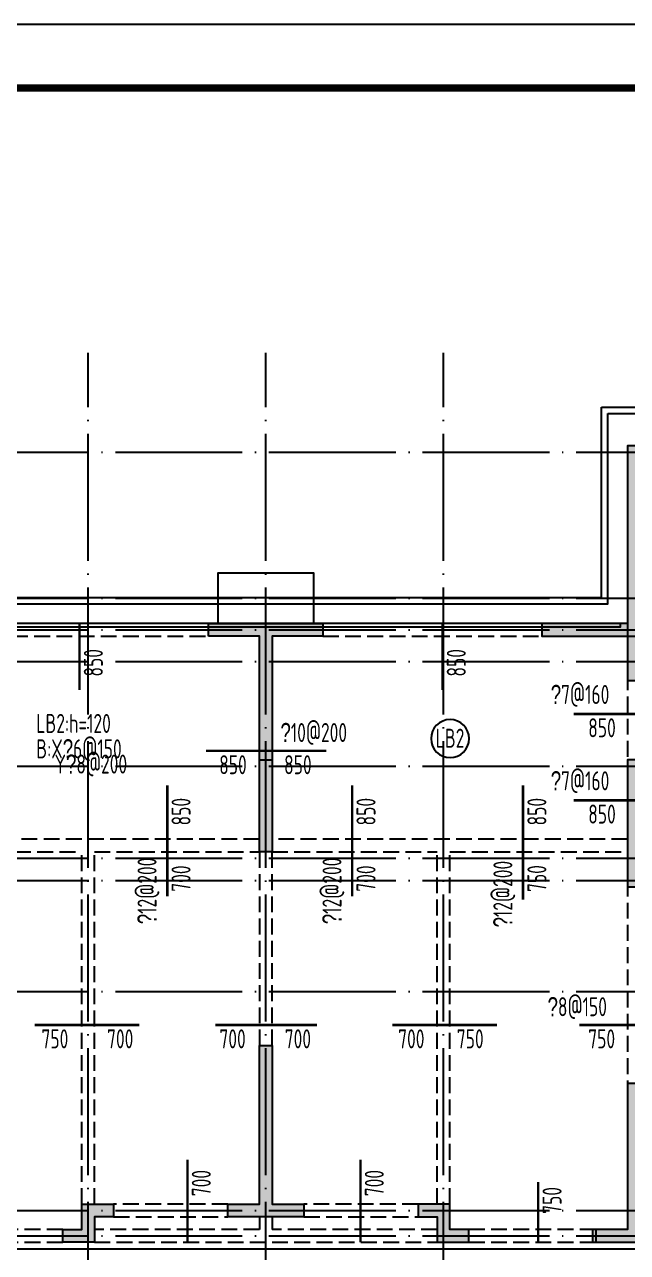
# Model space of a CAD drawing. Extents: x 154268 to 5133249, y -1832900 to 601179.
# Drawn here: x 287590 to 297091, y 517288 to 536638 of the extents above; entities that cross this region are included whole.
import ezdxf
from ezdxf.enums import TextEntityAlignment as Align

# ---------------------------------------------------------------- set-up
doc = ezdxf.new("R2010")
doc.units = 0
doc.header["$LTSCALE"] = 1000
doc.linetypes.add('DASH', pattern=[0.35, 0.25, -0.1])
doc.linetypes.add('DOTE', pattern=[2.42, 2, -0.2, 0.02, -0.2])
doc.layers.add('_TSZ_PLOT_MARK', color=1, linetype='Continuous', plot=False)
for name, color, linetype in [('A-ANNO-AXIS', 94, 'Continuous'), ('A-ANNO-DOTE', 15, 'DOTE'), ('A-ANNO-TITLE', 3, 'Continuous'), ('a-pm-6#-wd$0$A-ROOF-建筑屋顶', 4, 'Continuous'), ('FLOOR_NUM', 7, 'Continuous'), ('HATCH', 254, 'Continuous'), ('S-BEAM-实线', 4, 'Continuous'), ('S-FLOOR-UP-文字', 7, 'Continuous'), ('S-FLOOR-UP-标注', 3, 'Continuous'), ('S-FLOOR-UP-钢筋', 13, 'Continuous'), ('S-FLOOR-楼板', 52, 'Continuous'), ('S-WALL-砼墙', 60, 'Continuous')]:
    doc.layers.add(name, color=color, linetype=linetype)
doc.styles.add('TSSD_Dimension', font='tssdeng.shx', dxfattribs={"width": 0.7, "bigfont": 'Hztxt.shx'})
doc.styles.add('TSSD_Label', font='tssdeng.shx', dxfattribs={"width": 0.7, "bigfont": 'hztxt.shx'})
doc.styles.add('TSSD_Num', font='tssdeng.shx', dxfattribs={"width": 0.7, "bigfont": 'Hztxt.shx'})
doc.dimstyles.get("Standard").update_dxf_attribs({"dimtxt": 300, "dimasz": 100, "dimexe": 100, "dimexo": 250, "dimgap": 100, "dimtad": 1, "dimdec": 0, "dimzin": 0, "dimdsep": 46, "dimtxsty": 'TSSD_Dimension', "dimblk": 'ARCHTICK', "dimblk1": 'ARCHTICK', "dimblk2": 'ARCHTICK', "dimcen": 0, "dimdle": 100, "dimclrt": 7, "dimadec": 0, "dimazin": 0, "dimtfac": 1, "dimtdec": 0, "dimtix": 1, "dimtmove": 2, "dimatfit": 3, "dimfxl": 1, "dimtolj": 1, "dimtzin": 0, "dimarcsym": 0})

# ---------------------------------------------------------------- blocks, each defined once
blk = doc.blocks.new('T4zw1')
at = {"layer": 'A-ANNO-DOTE'}
for p, q in [((1575757, -2354199), (1575757, -2338823)), ((1578557, -2354199), (1578557, -2338823)), ((1581357, -2354199), (1581357, -2338823)), ((1554406, -2340387), (1601542, -2340387)), ((1554406, -2342687), (1596363, -2342687)), ((1554406, -2343187), (1601542, -2343187)), ((1554406, -2343687), (1601542, -2343687)), ((1554406, -2345337), (1601542, -2345337)), ((1554406, -2346787), (1601542, -2346787)), ((1554406, -2347137), (1601542, -2347137)), ((1554406, -2348887), (1601542, -2348887)), ((1554406, -2352337), (1601542, -2352337)), ((1554406, -2352737), (1601542, -2352737))]:
    blk.add_line(p, q, dxfattribs=at)
blk = doc.blocks.new('t4swdpm1')
at = {"layer": 'S-BEAM-实线', "linetype": 'DASH'}
for p, q in [((21900, 9750), (18450, 9750)), ((27150, 9750), (23700, 9750)), ((18450, 9550), (21900, 9550)), ((23700, 9550), (27150, 9550)), ((28500, 8950), (28500, 7600)), ((22700, 6350), (17100, 6350)), ((28500, 6350), (22900, 6350)), ((17100, 6150), (19900, 6150)), ((19900, 600), (19900, 6150)), ((20100, 6150), (22700, 6150)), ((20100, 600), (20100, 6150)), ((22700, 6150), (22700, 3100)), ((22900, 3100), (22900, 6150)), ((22900, 6150), (25500, 6150)), ((25500, 600), (25500, 6150)), ((25700, 6150), (28500, 6150)), ((25700, 600), (25700, 6150)), ((28500, 5700), (28500, 2500)), ((22200, 600), (20400, 600)), ((25200, 600), (23400, 600)), ((20400, 400), (22200, 400)), ((22700, 400), (22700, 200)), ((22900, 400), (22900, 200)), ((23400, 400), (25200, 400)), ((19600, 200), (17600, 200)), ((22700, 200), (20100, 200)), ((25500, 200), (22900, 200)), ((28000, 200), (26000, 200)), ((17600, 0), (19600, 0)), ((20100, 0), (25500, 0)), ((26000, 0), (28000, 0))]:
    blk.add_line(p, q, dxfattribs=at)
at = {"layer": 'S-WALL-砼墙'}
for points in [[(29250, 12350), (29250, 12550), (28500, 12550), (28500, 9750), (27150, 9750), (27150, 9550), (28500, 9550), (28500, 8850), (28700, 8850), (28700, 9550), (30100, 9550), (30100, 9750), (28700, 9750), (28700, 12350)], [(21900, 9550), (21900, 9750), (23700, 9750), (23700, 9550), (22900, 9550), (22900, 6150), (22700, 6150), (22700, 9550)], [(29100, 7400), (29100, 7600), (28500, 7600), (28500, 5600), (28700, 5600), (28700, 7400)], [(22700, 3100), (22900, 3100), (22900, 600), (23400, 600), (23400, 400), (22200, 400), (22200, 600), (22700, 600)], [(28700, 2500), (28500, 2500), (28500, 200), (28000, 200), (28000, 0), (29300, 0), (29300, 200), (28700, 200)], [(19600, 0), (19600, 200), (19900, 200), (19900, 600), (20400, 600), (20400, 400), (20100, 400), (20100, 0)], [(26000, 0), (26000, 200), (25700, 200), (25700, 600), (25200, 600), (25200, 400), (25500, 400), (25500, 0)]]:
    blk.add_lwpolyline(points, close=True, dxfattribs=at)
blk = doc.blocks.new('*D9566')
at = {"layer": 'Defpoints', "color": 0, "transparency": 16777216}
for p in [(21466, 1200), (21766, 1200), (21466, 500)]:
    blk.add_point(p, dxfattribs=at)
at = {"layer": 'S-FLOOR-UP-标注', "color": 3, "transparency": 16777216, "insert": (21684, 832), "char_height": 300, "attachment_point": 5, "rotation": 90, "style": 'TSSD_Dimension'}
blk.add_mtext('\\A1;700', dxfattribs=at)
blk = doc.blocks.new('_None')
blk = doc.blocks.new('*D9567')
at = {"layer": 'Defpoints', "color": 0, "transparency": 16777216}
for p in [(24193, 1200), (24493, 1200), (24193, 500)]:
    blk.add_point(p, dxfattribs=at)
at = {"layer": 'S-FLOOR-UP-标注', "color": 3, "transparency": 16777216, "insert": (24411, 832), "char_height": 300, "attachment_point": 5, "rotation": 90, "style": 'TSSD_Dimension'}
blk.add_mtext('\\A1;700', dxfattribs=at)
blk = doc.blocks.new('*D9597')
at = {"layer": 'Defpoints', "color": 0, "transparency": 16777216}
for p in [(20006, 3322), (20706, 3322), (20706, 3022)]:
    blk.add_point(p, dxfattribs=at)
at = {"layer": 'S-FLOOR-UP-标注', "color": 3, "transparency": 16777216, "insert": (20406, 3105), "char_height": 300, "attachment_point": 5, "style": 'TSSD_Dimension'}
blk.add_mtext('\\A1;700', dxfattribs=at)
blk = doc.blocks.new('*D9598')
at = {"layer": 'Defpoints', "color": 0, "transparency": 16777216}
for p in [(19056, 3322), (19806, 3322), (19806, 3022)]:
    blk.add_point(p, dxfattribs=at)
at = {"layer": 'S-FLOOR-UP-标注', "color": 3, "transparency": 16777216, "insert": (19377, 3105), "char_height": 300, "attachment_point": 5, "style": 'TSSD_Dimension'}
blk.add_mtext('\\A1;750', dxfattribs=at)
blk = doc.blocks.new('*D9601')
at = {"layer": 'Defpoints', "color": 0, "transparency": 16777216}
for p in [(21147, 6050), (21447, 6050), (21147, 5350)]:
    blk.add_point(p, dxfattribs=at)
at = {"layer": 'S-FLOOR-UP-标注', "color": 3, "transparency": 16777216, "insert": (21365, 5631), "char_height": 300, "attachment_point": 5, "rotation": 90, "style": 'TSSD_Dimension'}
blk.add_mtext('\\A1;700', dxfattribs=at)
blk = doc.blocks.new('*D9602')
at = {"layer": 'Defpoints', "color": 0, "transparency": 16777216}
for p in [(21147, 7100), (21447, 7100), (21147, 6250)]:
    blk.add_point(p, dxfattribs=at)
at = {"layer": 'S-FLOOR-UP-标注', "color": 3, "transparency": 16777216, "insert": (21365, 6685), "char_height": 300, "attachment_point": 5, "rotation": 90, "style": 'TSSD_Dimension'}
blk.add_mtext('\\A1;850', dxfattribs=at)
blk = doc.blocks.new('*D9603')
at = {"layer": 'Defpoints', "color": 0, "transparency": 16777216}
for p in [(19765, 9450), (20065, 9450), (19765, 8600)]:
    blk.add_point(p, dxfattribs=at)
at = {"layer": 'S-FLOOR-UP-标注', "color": 3, "transparency": 16777216, "insert": (19983, 9031), "char_height": 300, "attachment_point": 5, "rotation": 90, "style": 'TSSD_Dimension'}
blk.add_mtext('\\A1;850', dxfattribs=at)
blk = doc.blocks.new('*D9604')
at = {"layer": 'Defpoints', "color": 0, "transparency": 16777216}
for p in [(22806, 3322), (23506, 3322), (23506, 3022)]:
    blk.add_point(p, dxfattribs=at)
at = {"layer": 'S-FLOOR-UP-标注', "color": 3, "transparency": 16777216, "insert": (23206, 3105), "char_height": 300, "attachment_point": 5, "style": 'TSSD_Dimension'}
blk.add_mtext('\\A1;700', dxfattribs=at)
blk = doc.blocks.new('*D9605')
at = {"layer": 'Defpoints', "color": 0, "transparency": 16777216}
for p in [(21906, 3322), (22606, 3322), (22606, 3022)]:
    blk.add_point(p, dxfattribs=at)
at = {"layer": 'S-FLOOR-UP-标注', "color": 3, "transparency": 16777216, "insert": (22177, 3105), "char_height": 300, "attachment_point": 5, "style": 'TSSD_Dimension'}
blk.add_mtext('\\A1;700', dxfattribs=at)
blk = doc.blocks.new('*D9614')
at = {"layer": 'Defpoints', "color": 0, "transparency": 16777216}
for p in [(22806, 7643), (23656, 7643), (23656, 7343)]:
    blk.add_point(p, dxfattribs=at)
at = {"layer": 'S-FLOOR-UP-标注', "color": 3, "transparency": 16777216, "insert": (23206, 7425), "char_height": 300, "attachment_point": 5, "style": 'TSSD_Dimension'}
blk.add_mtext('\\A1;850', dxfattribs=at)
blk = doc.blocks.new('*D9615')
at = {"layer": 'Defpoints', "color": 0, "transparency": 16777216}
for p in [(21762, 7643), (22611, 7643), (22611, 7343)]:
    blk.add_point(p, dxfattribs=at)
at = {"layer": 'S-FLOOR-UP-标注', "color": 3, "transparency": 16777216, "insert": (22183, 7425), "char_height": 300, "attachment_point": 5, "style": 'TSSD_Dimension'}
blk.add_mtext('\\A1;850', dxfattribs=at)
blk = doc.blocks.new('ts_boardnum_c600x300')
at = {"color": 0, "linetype": 'ByBlock', "lineweight": -2}
blk.add_circle((0, 0), 300, dxfattribs=at)
at = {"color": 0, "linetype": 'ByBlock', "lineweight": -2, "style": 'TSSD_Num', "width": 0.7}
blk.add_attdef('A', text='', height=300, dxfattribs=at).set_placement((0, 0), align=Align.MIDDLE_CENTER)
blk = doc.blocks.new('*D9629')
at = {"layer": 'Defpoints', "color": 0, "transparency": 16777216}
for p in [(24694, 3322), (25394, 3322), (24694, 3022)]:
    blk.add_point(p, dxfattribs=at)
at = {"layer": 'S-FLOOR-UP-标注', "color": 3, "transparency": 16777216, "insert": (24994, 3105), "char_height": 300, "attachment_point": 5, "style": 'TSSD_Dimension'}
blk.add_mtext('\\A1;700', dxfattribs=at)
blk = doc.blocks.new('*D9633')
at = {"layer": 'Defpoints', "color": 0, "transparency": 16777216}
for p in [(27550, 6864), (28400, 6864), (27550, 6564)]:
    blk.add_point(p, dxfattribs=at)
at = {"layer": 'S-FLOOR-UP-标注', "color": 3, "transparency": 16777216, "insert": (27999, 6647), "char_height": 300, "attachment_point": 5, "style": 'TSSD_Dimension'}
blk.add_mtext('\\A1;850', dxfattribs=at)
blk = doc.blocks.new('*D9661')
at = {"layer": 'Defpoints', "color": 0, "transparency": 16777216}
for p in [(27644, 3322), (28394, 3322), (27644, 3022)]:
    blk.add_point(p, dxfattribs=at)
at = {"layer": 'S-FLOOR-UP-标注', "color": 3, "transparency": 16777216, "insert": (27994, 3105), "char_height": 300, "attachment_point": 5, "style": 'TSSD_Dimension'}
blk.add_mtext('\\A1;750', dxfattribs=at)
blk = doc.blocks.new('*D9663')
at = {"layer": 'Defpoints', "color": 0, "transparency": 16777216}
for p in [(27550, 8225), (28400, 8225), (27550, 7925)]:
    blk.add_point(p, dxfattribs=at)
at = {"layer": 'S-FLOOR-UP-标注', "color": 3, "transparency": 16777216, "insert": (27999, 8007), "char_height": 300, "attachment_point": 5, "style": 'TSSD_Dimension'}
blk.add_mtext('\\A1;850', dxfattribs=at)
blk = doc.blocks.new('*D9669')
at = {"layer": 'Defpoints', "color": 0, "transparency": 16777216}
for p in [(26994, 850), (27294, 850), (26994, 100)]:
    blk.add_point(p, dxfattribs=at)
at = {"layer": 'S-FLOOR-UP-标注', "color": 3, "transparency": 16777216, "insert": (27212, 559), "char_height": 300, "attachment_point": 5, "rotation": 90, "style": 'TSSD_Dimension'}
blk.add_mtext('\\A1;750', dxfattribs=at)
blk = doc.blocks.new('*D9671')
at = {"layer": 'Defpoints', "color": 0, "transparency": 16777216}
for p in [(25600, 3322), (26350, 3322), (26350, 3022)]:
    blk.add_point(p, dxfattribs=at)
at = {"layer": 'S-FLOOR-UP-标注', "color": 3, "transparency": 16777216, "insert": (25922, 3105), "char_height": 300, "attachment_point": 5, "style": 'TSSD_Dimension'}
blk.add_mtext('\\A1;750', dxfattribs=at)
blk = doc.blocks.new('*D9686')
at = {"layer": 'Defpoints', "color": 0, "transparency": 16777216}
for p in [(24062, 6050), (24362, 6050), (24062, 5350)]:
    blk.add_point(p, dxfattribs=at)
at = {"layer": 'S-FLOOR-UP-标注', "color": 3, "transparency": 16777216, "insert": (24280, 5631), "char_height": 300, "attachment_point": 5, "rotation": 90, "style": 'TSSD_Dimension'}
blk.add_mtext('\\A1;700', dxfattribs=at)
blk = doc.blocks.new('*D9687')
at = {"layer": 'Defpoints', "color": 0, "transparency": 16777216}
for p in [(24062, 7100), (24362, 7100), (24062, 6250)]:
    blk.add_point(p, dxfattribs=at)
at = {"layer": 'S-FLOOR-UP-标注', "color": 3, "transparency": 16777216, "insert": (24280, 6685), "char_height": 300, "attachment_point": 5, "rotation": 90, "style": 'TSSD_Dimension'}
blk.add_mtext('\\A1;850', dxfattribs=at)
blk = doc.blocks.new('*D9688')
at = {"layer": 'Defpoints', "color": 0, "transparency": 16777216}
for p in [(26755, 6050), (27055, 6050), (26755, 5300)]:
    blk.add_point(p, dxfattribs=at)
at = {"layer": 'S-FLOOR-UP-标注', "color": 3, "transparency": 16777216, "insert": (26973, 5631), "char_height": 300, "attachment_point": 5, "rotation": 90, "style": 'TSSD_Dimension'}
blk.add_mtext('\\A1;750', dxfattribs=at)
blk = doc.blocks.new('*D9689')
at = {"layer": 'Defpoints', "color": 0, "transparency": 16777216}
for p in [(26755, 7100), (27055, 7100), (26755, 6250)]:
    blk.add_point(p, dxfattribs=at)
at = {"layer": 'S-FLOOR-UP-标注', "color": 3, "transparency": 16777216, "insert": (26973, 6685), "char_height": 300, "attachment_point": 5, "rotation": 90, "style": 'TSSD_Dimension'}
blk.add_mtext('\\A1;850', dxfattribs=at)
blk = doc.blocks.new('*D9690')
at = {"layer": 'Defpoints', "color": 0, "transparency": 16777216}
for p in [(25485, 9450), (25785, 9450), (25485, 8600)]:
    blk.add_point(p, dxfattribs=at)
at = {"layer": 'S-FLOOR-UP-标注', "color": 3, "transparency": 16777216, "insert": (25703, 9031), "char_height": 300, "attachment_point": 5, "rotation": 90, "style": 'TSSD_Dimension'}
blk.add_mtext('\\A1;850', dxfattribs=at)
blk = doc.blocks.new('7-4q-wda')
at = {"layer": 'S-WALL-砼墙'}
for points in [[(22300, 500), (23900, 500), (23900, 700), (22500, 700), (22500, 3300), (23050, 3300), (23050, 3500), (22300, 3500)], [(16500, -1450), (16700, -1450), (16700, -2900), (16500, -2900)], [(22900, -1650), (22900, -1450), (22300, -1450), (22300, -3450), (22500, -3450), (22500, -1650)], [(16500, -5950), (16700, -5950), (16700, -8450), (17200, -8450), (17200, -8650), (16000, -8650), (16000, -8450), (16500, -8450)], [(22500, -6550), (22300, -6550), (22300, -8850), (21750, -8850), (21750, -9050), (23100, -9050), (23100, -8850), (22500, -8850)], [(13400, -9050), (13400, -8850), (13700, -8850), (13700, -8450), (14200, -8450), (14200, -8650), (13900, -8650), (13900, -9050)], [(19800, -9050), (19800, -8850), (19500, -8850), (19500, -8450), (19000, -8450), (19000, -8650), (19300, -8650), (19300, -9050)]]:
    blk.add_lwpolyline(points, close=True, dxfattribs=at)
blk = doc.blocks.new('T4wdbj1')
at = {"layer": 'S-FLOOR-UP-钢筋', "color": 1, "const_width": 40}
for points in [[(19765.1, 9650), (19765.1, 8600.1)], [(25485.1, 9650), (25485.1, 8600.1)], [(27550.1, 8225), (29000, 8225)], [(23655.6, 7643.1), (21755.8, 7643.1)], [(21147.4, 7099.9), (21147.4, 5350.1)], [(24062, 7099.9), (24062, 5350.1)], [(26755.3, 7099.9), (26755.3, 5300.1)], [(27550.1, 6864.4), (29049.9, 6864.4)], [(20705.6, 3322.4), (19055.8, 3322.4)], [(23505.6, 3322.4), (21905.8, 3322.4)], [(24694.4, 3322.4), (26344.2, 3322.4)], [(27644.4, 3322.4), (29394.2, 3322.4)], [(21466.2, 1199.9), (21466.2, -100)], [(24193, 1199.9), (24193, -100)], [(26994, 849.9), (26994, -100)]]:
    blk.add_lwpolyline(points, dxfattribs=at)
at = {"layer": 'FLOOR_NUM'}
ref = blk.add_blockref('ts_boardnum_c600x300', (25604.8, 7836.7), dxfattribs=dict(at, xscale=-1))
ref.add_attrib('LB2', 'LB2', dxfattribs={"height": 300, "style": 'TSSD_Num', "width": 0.7}).set_placement((25604.8, 7842.7), align=Align.MIDDLE_CENTER)
at = {"layer": 'S-FLOOR-UP-文字', "color": 7, "style": 'TSSD_Label', "width": 0.7}
for s, p in [('\ue53a7@160', (27191.1, 8291.9)), ('\ue53a10@200', (22931.9, 7692)), ('\ue53a7@160', (27191.1, 6931.3)), ('\ue53a8@150', (27141.4, 3371.4))]:
    blk.add_text(s, height=300, dxfattribs=at).set_placement(p, align=Align.BOTTOM_LEFT)
at = {"layer": 'S-FLOOR-UP-文字', "style": 'TSSD_Label', "width": 0.7}
for s, p in [('LB2:h=120', (19083.7, 7925.5)), ('B:X\ue53a6@150', (19083.7, 7525.5))]:
    blk.add_text(s, height=300, dxfattribs=at).set_placement(p)
blk.add_text('Y\ue53a8@200', height=300, dxfattribs=at).set_placement((19371.6, 7195.3), align=Align.BOTTOM_LEFT)
at = {"layer": 'S-FLOOR-UP-文字', "color": 7, "style": 'TSSD_Label', "width": 0.7}
for p in [(21069.1, 4911.3), (23983.7, 4911.3), (26677, 4861.3)]:
    blk.add_text('\ue53a12@200', height=300, rotation=90, dxfattribs=at).set_placement(p, align=Align.BOTTOM_LEFT)
at = {"layer": 'S-FLOOR-UP-标注'}
for base, p1, p2, angle, picture, middle in [((20065.1, 9450), (19765.1, 8600.1), (19765.1, 9450), 270, '*D9603', (19982.9, 9030.8)), ((25785.1, 9450), (25485.1, 8600.1), (25485.1, 9450), 270, '*D9690', (25702.9, 9030.8)), ((22611.4, 7343.1), (21761.5, 7643.1), (22611.4, 7643.1), 180, '*D9615', (22183.1, 7425.2)), ((23655.6, 7343.1), (22805.7, 7643.1), (23655.6, 7643.1), 180, '*D9614', (23206.3, 7425.2)), ((21447.4, 7099.9), (21147.4, 6250), (21147.4, 7099.9), 270, '*D9602', (21365.3, 6684.5)), ((24362, 7099.9), (24062, 6250), (24062, 7099.9), 270, '*D9687', (24279.8, 6684.5)), ((27055.3, 7099.9), (26755.3, 6250), (26755.3, 7099.9), 270, '*D9689', (26973.1, 6684.5)), ((21447.4, 6050), (21147.4, 5350.1), (21147.4, 6050), 270, '*D9601', (21365.3, 5630.8)), ((24362, 6050), (24062, 5350.1), (24062, 6050), 270, '*D9686', (24279.8, 5630.8)), ((27055.3, 6050), (26755.3, 5300.1), (26755.3, 6050), 270, '*D9688', (26973.1, 5630.8)), ((19805.7, 3022.4), (19055.8, 3322.4), (19805.7, 3322.4), 180, '*D9598', (19377.4, 3104.6)), ((20705.6, 3022.4), (20005.7, 3322.4), (20705.6, 3322.4), 180, '*D9597', (20406.3, 3104.6)), ((22605.7, 3022.4), (21905.8, 3322.4), (22605.7, 3322.4), 180, '*D9605', (22177.4, 3104.6)), ((23505.6, 3022.4), (22805.7, 3322.4), (23505.6, 3322.4), 180, '*D9604', (23206.3, 3104.6)), ((26349.9, 3022.4), (25600, 3322.4), (26349.9, 3322.4), 180, '*D9671', (25921.6, 3104.6)), ((21766.2, 1199.9), (21466.2, 500), (21466.2, 1199.9), 270, '*D9566', (21684, 832)), ((24493, 1199.9), (24193, 500), (24193, 1199.9), 270, '*D9567', (24410.8, 832)), ((27294, 849.9), (26994, 100), (26994, 849.9), 270, '*D9669', (27211.9, 559.4))]:
    dim = blk.add_linear_dim(base=base, p1=p1, p2=p2, angle=angle, dimstyle='Standard', override={"dimexe": 150, "dimexo": 120, "dimgap": 60, "dimblk1": 'None', "dimblk2": 'None', "dimsah": 1, "dimse1": 1, "dimse2": 1, "dimsd1": 1, "dimsd2": 1, "dimclrd": 256, "dimclre": 256, "dimclrt": 3}, dxfattribs=at)
    dim.commit()
    dim.dimension.update_dxf_attribs({"geometry": picture, "text_midpoint": middle, "dimtype": 128})
for base, p1, p2, picture, middle in [((27550.1, 7925), (28400, 8225), (27550.1, 8225), '*D9663', (27999.4, 8007.2)), ((27550.1, 6564.4), (28400, 6864.4), (27550.1, 6864.4), '*D9633', (27999.4, 6646.6)), ((24694.4, 3022.4), (25394.3, 3322.4), (24694.4, 3322.4), '*D9629', (24993.7, 3104.6)), ((27644.4, 3022.4), (28394.3, 3322.4), (27644.4, 3322.4), '*D9661', (27993.7, 3104.6))]:
    dim = blk.add_linear_dim(base=base, p1=p1, p2=p2, dimstyle='Standard', override={"dimexe": 150, "dimexo": 120, "dimgap": 60, "dimblk1": 'None', "dimblk2": 'None', "dimsah": 1, "dimse1": 1, "dimse2": 1, "dimsd1": 1, "dimsd2": 1, "dimclrd": 256, "dimclre": 256, "dimclrt": 3}, dxfattribs=at)
    dim.commit()
    dim.dimension.update_dxf_attribs({"geometry": picture, "text_midpoint": middle, "dimtype": 128})

msp = doc.modelspace()

# ---------------------------------------------------------------- hatches: boundary and pattern name
at = {"layer": 'HATCH'}
h = msp.add_hatch(dxfattribs=at)
h.set_pattern_fill('ARMORED', color=256, scale=30, style=0)
h.set_pattern_definition([(50, (-2974177.58, 2458896.48), (215.178055, -18.8256405), [22.5, -247.5]), (355, (-2974177.58, 2458896.48), (-41.6254, 225.65764), [18, -198]), (100.4514, (-2974159.64, 2458894.9), (173.552815, 206.831863), [19.122057, -210.342634]), (46.1842, (-2974177.58, 2458956.48), (320.172315, -49.655704), [33.75, -371.25]), (96.6356, (-2974150.9, 2458952.34), (280.398812, 292.23536), [28.683086, -315.5139]), (351.1842, (-2974177.58, 2458956.48), (280.398584, 292.23558), [27, -297]), (21, (-2974147.58, 2458941.48), (179.072116, -120.785667), [22.5, -247.5]), (326, (-2974147.58, 2458941.48), (72.9946, 217.545014), [18, -198]), (71.4514, (-2974132.65, 2458931.41), (252.066789, 96.759149), [19.122057, -210.342634]), (37.5, (-2974177.576, 2458896.48), (3.6479566, 99.8681561), [0, -195.6, 0, -201, 0, -198.75]), (7.5, (-2974177.58, 2458896.48), (78.9208612, 118.3235136), [0, -114.6, 0, -191.1, 0, -75.75]), (327.5, (-2974244.476, 2458896.48), (160.1467309, -6.7664615), [0, -75, 0, -234, 0, -310.5]), (317.5, (-2974274.48, 2458896.48), (174.955851, 30.0314947), [0, -97.5, 0, -155.4, 0, -220.5]), (45, (-2974177.58, 2458896.48), (-106.066017, 106.066017), [])])
h.paths.add_polyline_path([(294590.8, 517449.3), (294590.8, 517649.3), (294290.8, 517649.3), (294290.8, 518049.3), (293790.8, 518049.3), (293790.8, 517849.3), (294090.8, 517849.3), (294090.8, 517449.3)])
h.paths.add_polyline_path([(297290.8, 519949.3), (297090.8, 519949.3), (297090.8, 517649.3), (296590.8, 517649.3), (296590.8, 517449.3), (297890.8, 517449.3), (297890.8, 517649.3), (297290.8, 517649.3)])
h.paths.add_polyline_path([(297690.8, 524849.3), (297690.8, 525049.3), (297090.8, 525049.3), (297090.8, 523049.3), (297290.8, 523049.3), (297290.8, 524849.3)])
h.paths.add_polyline_path([(297840.8, 529799.3), (297840.8, 529999.3), (297090.8, 529999.3), (297090.8, 527199.3), (295740.8, 527199.3), (295740.8, 526999.3), (297090.8, 526999.3), (297090.8, 526299.3), (297290.8, 526299.3), (297290.8, 526999.3), (298690.8, 526999.3), (298690.8, 527199.3), (297290.8, 527199.3), (297290.8, 529799.3)])
h.paths.add_polyline_path([(302790.8, 529999.3), (301990.8, 529999.3), (301990.8, 526999.3), (302190.8, 526999.3), (302190.8, 527499.3), (302690.8, 527499.3), (302690.8, 527699.3), (302190.8, 527699.3), (302190.8, 529799.3), (302790.8, 529799.3)])
h.paths.add_polyline_path([(306740.8, 529999.3), (305940.8, 529999.3), (305940.8, 529799.3), (306540.8, 529799.3), (306540.8, 527699.3), (306140.8, 527699.3), (306140.8, 527499.3), (306740.8, 527499.3)])
h.paths.add_polyline_path([(305390.8, 524849.3), (305390.8, 525049.3), (301990.8, 525049.3), (301990.8, 524849.3), (303790.8, 524849.3), (303790.8, 524499.3), (303990.8, 524499.3), (303990.8, 524849.3)])
h.paths.add_polyline_path([(299890.8, 517449.3), (299890.8, 517649.3), (300190.8, 517649.3), (300190.8, 518049.3), (300690.8, 518049.3), (300690.8, 517849.3), (300390.8, 517849.3), (300390.8, 517449.3)])
h.paths.add_polyline_path([(302490.8, 517849.3), (302490.8, 518049.3), (302890.8, 518049.3), (302890.8, 519949.3), (303090.8, 519949.3), (303090.8, 517849.3)])
h.paths.add_polyline_path([(305290.8, 517849.3), (305290.8, 518049.3), (304890.8, 518049.3), (304890.8, 519949.3), (304690.8, 519949.3), (304690.8, 517849.3)])
h.paths.add_polyline_path([(302390.8, 523049.3), (302390.8, 523249.3), (303190.8, 523249.3), (303190.8, 523049.3), (303090.8, 523049.3), (303090.8, 522249.3), (302890.8, 522249.3), (302890.8, 523049.3)])
h.paths.add_polyline_path([(305390.8, 523049.3), (305390.8, 523249.3), (304590.8, 523249.3), (304590.8, 523049.3), (304690.8, 523049.3), (304690.8, 522249.3), (304890.8, 522249.3), (304890.8, 523049.3)])
h.paths.add_polyline_path([(307890.8, 517449.3), (307890.8, 517699.3), (307590.8, 517699.3), (307590.8, 518049.3), (307090.8, 518049.3), (307090.8, 517849.3), (307390.8, 517849.3), (307390.8, 517449.3)])
h.paths.add_polyline_path([(310690.8, 519799.3), (310490.8, 519799.3), (310490.8, 517699.3), (309890.8, 517699.3), (309890.8, 517449.3), (311090.8, 517449.3), (311090.8, 517699.3), (310690.8, 517699.3)])
h.paths.add_polyline_path([(310690.8, 525049.3), (308840.8, 525049.3), (308840.8, 524849.3), (310490.8, 524849.3), (310490.8, 523049.3), (310690.8, 523049.3)])
h.paths.add_polyline_path([(308690.8, 529749.3), (308690.8, 529999.3), (307990.8, 529999.3), (307990.8, 526499.3), (309040.8, 526499.3), (309040.8, 526699.3), (308190.8, 526699.3), (308190.8, 529749.3)])
h.paths.add_polyline_path([(311690.8, 529749.3), (311690.8, 529999.3), (310490.8, 529999.3), (310490.8, 529749.3), (310990.8, 529749.3), (310990.8, 528099.3), (311190.8, 528099.3), (311190.8, 529749.3)])
h.paths.add_polyline_path([(314190.8, 529999.3), (313190.8, 529999.3), (313190.8, 529749.3), (313940.8, 529749.3), (313940.8, 526399.3), (314190.8, 526399.3)])
h.paths.add_polyline_path([(314190.8, 523899.3), (313940.8, 523899.3), (313940.8, 523599.3), (312390.8, 523599.3), (312390.8, 523399.3), (314190.8, 523399.3)])
h.paths.add_polyline_path([(314190.8, 521499.3), (313940.8, 521499.3), (313940.8, 517699.3), (313490.8, 517699.3), (313490.8, 517449.3), (314190.8, 517449.3)])
h.paths.add_polyline_path([(291290.8, 520549.3), (291490.8, 520549.3), (291490.8, 518049.3), (291990.8, 518049.3), (291990.8, 517849.3), (290790.8, 517849.3), (290790.8, 518049.3), (291290.8, 518049.3)])
h.paths.add_polyline_path([(290490.8, 526999.3), (290490.8, 527199.3), (292290.8, 527199.3), (292290.8, 526999.3), (291490.8, 526999.3), (291490.8, 523599.3), (291290.8, 523599.3), (291290.8, 526999.3)])
h.paths.add_polyline_path([(288190.8, 517449.3), (288190.8, 517649.3), (288490.8, 517649.3), (288490.8, 518049.3), (288990.8, 518049.3), (288990.8, 517849.3), (288690.8, 517849.3), (288690.8, 517449.3)])
h.paths.add_polyline_path([(285490.8, 519949.3), (285690.8, 519949.3), (285690.8, 517649.3), (286190.8, 517649.3), (286190.8, 517449.3), (284890.8, 517449.3), (284890.8, 517649.3), (285490.8, 517649.3)])
h.paths.add_polyline_path([(285090.8, 524849.3), (285090.8, 525049.3), (285690.8, 525049.3), (285690.8, 523049.3), (285490.8, 523049.3), (285490.8, 524849.3)])
h.paths.add_polyline_path([(284940.8, 529799.3), (284940.8, 529999.3), (285690.8, 529999.3), (285690.8, 527199.3), (287040.8, 527199.3), (287040.8, 526999.3), (285690.8, 526999.3), (285690.8, 526299.3), (285490.8, 526299.3), (285490.8, 526999.3), (284090.8, 526999.3), (284090.8, 527199.3), (285490.8, 527199.3), (285490.8, 529799.3)])
h.paths.add_polyline_path([(279990.8, 529999.3), (280790.8, 529999.3), (280790.8, 526999.3), (280590.8, 526999.3), (280590.8, 527499.3), (280090.8, 527499.3), (280090.8, 527699.3), (280590.8, 527699.3), (280590.8, 529799.3), (279990.8, 529799.3)])
h.paths.add_polyline_path([(276040.8, 529999.3), (276840.8, 529999.3), (276840.8, 529799.3), (276240.8, 529799.3), (276240.8, 527699.3), (276640.8, 527699.3), (276640.8, 527499.3), (276040.8, 527499.3)])
h.paths.add_polyline_path([(277390.8, 524849.3), (277390.8, 525049.3), (280790.8, 525049.3), (280790.8, 524849.3), (278990.8, 524849.3), (278990.8, 524499.3), (278790.8, 524499.3), (278790.8, 524849.3)])
h.paths.add_polyline_path([(282890.8, 517449.3), (282890.8, 517649.3), (282590.8, 517649.3), (282590.8, 518049.3), (282090.8, 518049.3), (282090.8, 517849.3), (282390.8, 517849.3), (282390.8, 517449.3)])
h.paths.add_polyline_path([(280290.8, 517849.3), (280290.8, 518049.3), (279890.8, 518049.3), (279890.8, 519949.3), (279690.8, 519949.3), (279690.8, 517849.3)])
h.paths.add_polyline_path([(277490.8, 517849.3), (277490.8, 518049.3), (277890.8, 518049.3), (277890.8, 519949.3), (278090.8, 519949.3), (278090.8, 517849.3)])
h.paths.add_polyline_path([(280390.8, 523049.3), (280390.8, 523249.3), (279590.8, 523249.3), (279590.8, 523049.3), (279690.8, 523049.3), (279690.8, 522249.3), (279890.8, 522249.3), (279890.8, 523049.3)])
h.paths.add_polyline_path([(277390.8, 523049.3), (277390.8, 523249.3), (278190.8, 523249.3), (278190.8, 523049.3), (278090.8, 523049.3), (278090.8, 522249.3), (277890.8, 522249.3), (277890.8, 523049.3)])
h.paths.add_polyline_path([(274890.8, 517449.3), (274890.8, 517699.3), (275190.8, 517699.3), (275190.8, 518049.3), (275690.8, 518049.3), (275690.8, 517849.3), (275390.8, 517849.3), (275390.8, 517449.3)])
h.paths.add_polyline_path([(272090.8, 519799.3), (272290.8, 519799.3), (272290.8, 517699.3), (272890.8, 517699.3), (272890.8, 517449.3), (271690.8, 517449.3), (271690.8, 517699.3), (272090.8, 517699.3)])
h.paths.add_polyline_path([(272090.8, 525049.3), (273940.8, 525049.3), (273940.8, 524849.3), (272290.8, 524849.3), (272290.8, 523049.3), (272090.8, 523049.3)])
h.paths.add_polyline_path([(274090.8, 529749.3), (274090.8, 529999.3), (274790.8, 529999.3), (274790.8, 526499.3), (273740.8, 526499.3), (273740.8, 526699.3), (274590.8, 526699.3), (274590.8, 529749.3)])
h.paths.add_polyline_path([(271090.8, 529749.3), (271090.8, 529999.3), (272290.8, 529999.3), (272290.8, 529749.3), (271790.8, 529749.3), (271790.8, 528099.3), (271590.8, 528099.3), (271590.8, 529749.3)])
h.paths.add_polyline_path([(268590.8, 529999.3), (269590.8, 529999.3), (269590.8, 529749.3), (268840.8, 529749.3), (268840.8, 526399.3), (268590.8, 526399.3)])
h.paths.add_polyline_path([(268590.8, 523899.3), (268840.8, 523899.3), (268840.8, 523599.3), (270390.8, 523599.3), (270390.8, 523399.3), (268590.8, 523399.3)])
h.paths.add_polyline_path([(268590.8, 521499.3), (268840.8, 521499.3), (268840.8, 517699.3), (269290.8, 517699.3), (269290.8, 517449.3), (268590.8, 517449.3)])
h = msp.add_hatch(color=253, dxfattribs=at)
h.paths.add_polyline_path([(294590.8, 517449.3), (294590.8, 517649.3), (294290.8, 517649.3), (294290.8, 518049.3), (293790.8, 518049.3), (293790.8, 517849.3), (294090.8, 517849.3), (294090.8, 517449.3)])
h.paths.add_polyline_path([(297290.8, 519949.3), (297090.8, 519949.3), (297090.8, 517649.3), (296540.8, 517649.3), (296540.8, 517449.3), (297890.8, 517449.3), (297890.8, 517649.3), (297290.8, 517649.3)])
h.paths.add_polyline_path([(297690.8, 524849.3), (297690.8, 525049.3), (297090.8, 525049.3), (297090.8, 523049.3), (297290.8, 523049.3), (297290.8, 524849.3)])
h.paths.add_polyline_path([(297090.8, 526999.3), (298690.8, 526999.3), (298690.8, 527199.3), (297290.8, 527199.3), (297290.8, 529799.3), (297840.8, 529799.3), (297840.8, 529999.3), (297090.8, 529999.3)])
h.paths.add_polyline_path([(302790.8, 529999.3), (301990.8, 529999.3), (301990.8, 526999.3), (302190.8, 526999.3), (302190.8, 527499.3), (302690.8, 527499.3), (302690.8, 527699.3), (302190.8, 527699.3), (302190.8, 529799.3), (302790.8, 529799.3)])
h.paths.add_polyline_path([(306740.8, 529999.3), (305940.8, 529999.3), (305940.8, 529799.3), (306540.8, 529799.3), (306540.8, 527699.3), (306140.8, 527699.3), (306140.8, 527499.3), (306740.8, 527499.3)])
h.paths.add_polyline_path([(305390.8, 524849.3), (305390.8, 525049.3), (301990.8, 525049.3), (301990.8, 524849.3), (303790.8, 524849.3), (303790.8, 524499.3), (303990.8, 524499.3), (303990.8, 524849.3)])
h.paths.add_polyline_path([(299890.8, 517449.3), (299890.8, 517649.3), (300190.8, 517649.3), (300190.8, 518049.3), (300690.8, 518049.3), (300690.8, 517849.3), (300390.8, 517849.3), (300390.8, 517449.3)])
h.paths.add_polyline_path([(302490.8, 517849.3), (302490.8, 518049.3), (302890.8, 518049.3), (302890.8, 519949.3), (303090.8, 519949.3), (303090.8, 517849.3)])
h.paths.add_polyline_path([(305290.8, 517849.3), (305290.8, 518049.3), (304890.8, 518049.3), (304890.8, 519949.3), (304690.8, 519949.3), (304690.8, 517849.3)])
h.paths.add_polyline_path([(302390.8, 523049.3), (302390.8, 523249.3), (303190.8, 523249.3), (303190.8, 523049.3), (303090.8, 523049.3), (303090.8, 522249.3), (302890.8, 522249.3), (302890.8, 523049.3)])
h.paths.add_polyline_path([(305390.8, 523049.3), (305390.8, 523249.3), (304590.8, 523249.3), (304590.8, 523049.3), (304690.8, 523049.3), (304690.8, 522249.3), (304890.8, 522249.3), (304890.8, 523049.3)])
h.paths.add_polyline_path([(307890.8, 517449.3), (307890.8, 517699.3), (307590.8, 517699.3), (307590.8, 518049.3), (307090.8, 518049.3), (307090.8, 517849.3), (307390.8, 517849.3), (307390.8, 517449.3)])
h.paths.add_polyline_path([(310690.8, 519799.3), (310490.8, 519799.3), (310490.8, 517699.3), (309890.8, 517699.3), (309890.8, 517449.3), (311090.8, 517449.3), (311090.8, 517699.3), (310690.8, 517699.3)])
h.paths.add_polyline_path([(310690.8, 525049.3), (308840.8, 525049.3), (308840.8, 524849.3), (310490.8, 524849.3), (310490.8, 523049.3), (310690.8, 523049.3)])
h.paths.add_polyline_path([(308690.8, 529749.3), (308690.8, 529999.3), (307990.8, 529999.3), (307990.8, 526499.3), (309040.8, 526499.3), (309040.8, 526699.3), (308190.8, 526699.3), (308190.8, 529749.3)])
h.paths.add_polyline_path([(311690.8, 529749.3), (311690.8, 529999.3), (310490.8, 529999.3), (310490.8, 529749.3), (310990.8, 529749.3), (310990.8, 528099.3), (311190.8, 528099.3), (311190.8, 529749.3)])
h.paths.add_polyline_path([(314190.8, 529999.3), (313190.8, 529999.3), (313190.8, 529749.3), (313940.8, 529749.3), (313940.8, 526399.3), (314190.8, 526399.3)])
h.paths.add_polyline_path([(314190.8, 523899.3), (313940.8, 523899.3), (313940.8, 523599.3), (312390.8, 523599.3), (312390.8, 523399.3), (314190.8, 523399.3)])
h.paths.add_polyline_path([(314190.8, 521499.3), (313940.8, 521499.3), (313940.8, 517699.3), (313490.8, 517699.3), (313490.8, 517449.3), (314190.8, 517449.3)])
h.paths.add_polyline_path([(291290.8, 520549.3), (291490.8, 520549.3), (291490.8, 518049.3), (291990.8, 518049.3), (291990.8, 517849.3), (290790.8, 517849.3), (290790.8, 518049.3), (291290.8, 518049.3)])
h.paths.add_polyline_path([(291290.8, 525049.3), (291490.8, 525049.3), (291490.8, 523599.3), (291290.8, 523599.3)])
h.paths.add_polyline_path([(288190.8, 517449.3), (288190.8, 517649.3), (288490.8, 517649.3), (288490.8, 518049.3), (288990.8, 518049.3), (288990.8, 517849.3), (288690.8, 517849.3), (288690.8, 517449.3)])
h.paths.add_polyline_path([(285490.8, 519949.3), (285690.8, 519949.3), (285690.8, 517649.3), (286240.8, 517649.3), (286240.8, 517449.3), (284890.8, 517449.3), (284890.8, 517649.3), (285490.8, 517649.3)])
h.paths.add_polyline_path([(285090.8, 524849.3), (285090.8, 525049.3), (285690.8, 525049.3), (285690.8, 523049.3), (285490.8, 523049.3), (285490.8, 524849.3)])
h.paths.add_polyline_path([(285690.8, 526999.3), (284090.8, 526999.3), (284090.8, 527199.3), (285490.8, 527199.3), (285490.8, 529799.3), (284940.8, 529799.3), (284940.8, 529999.3), (285690.8, 529999.3)])
h.paths.add_polyline_path([(279990.8, 529999.3), (280790.8, 529999.3), (280790.8, 526999.3), (280590.8, 526999.3), (280590.8, 527499.3), (280090.8, 527499.3), (280090.8, 527699.3), (280590.8, 527699.3), (280590.8, 529799.3), (279990.8, 529799.3)])
h.paths.add_polyline_path([(276040.8, 529999.3), (276840.8, 529999.3), (276840.8, 529799.3), (276240.8, 529799.3), (276240.8, 527699.3), (276640.8, 527699.3), (276640.8, 527499.3), (276040.8, 527499.3)])
h.paths.add_polyline_path([(277390.8, 524849.3), (277390.8, 525049.3), (280790.8, 525049.3), (280790.8, 524849.3), (278990.8, 524849.3), (278990.8, 524499.3), (278790.8, 524499.3), (278790.8, 524849.3)])
h.paths.add_polyline_path([(282890.8, 517449.3), (282890.8, 517649.3), (282590.8, 517649.3), (282590.8, 518049.3), (282090.8, 518049.3), (282090.8, 517849.3), (282390.8, 517849.3), (282390.8, 517449.3)])
h.paths.add_polyline_path([(280290.8, 517849.3), (280290.8, 518049.3), (279890.8, 518049.3), (279890.8, 519949.3), (279690.8, 519949.3), (279690.8, 517849.3)])
h.paths.add_polyline_path([(277490.8, 517849.3), (277490.8, 518049.3), (277890.8, 518049.3), (277890.8, 519949.3), (278090.8, 519949.3), (278090.8, 517849.3)])
h.paths.add_polyline_path([(280390.8, 523049.3), (280390.8, 523249.3), (279590.8, 523249.3), (279590.8, 523049.3), (279690.8, 523049.3), (279690.8, 522249.3), (279890.8, 522249.3), (279890.8, 523049.3)])
h.paths.add_polyline_path([(277390.8, 523049.3), (277390.8, 523249.3), (278190.8, 523249.3), (278190.8, 523049.3), (278090.8, 523049.3), (278090.8, 522249.3), (277890.8, 522249.3), (277890.8, 523049.3)])
h.paths.add_polyline_path([(274890.8, 517449.3), (274890.8, 517699.3), (275190.8, 517699.3), (275190.8, 518049.3), (275690.8, 518049.3), (275690.8, 517849.3), (275390.8, 517849.3), (275390.8, 517449.3)])
h.paths.add_polyline_path([(272090.8, 519799.3), (272290.8, 519799.3), (272290.8, 517699.3), (272890.8, 517699.3), (272890.8, 517449.3), (271690.8, 517449.3), (271690.8, 517699.3), (272090.8, 517699.3)])
h.paths.add_polyline_path([(272090.8, 525049.3), (273940.8, 525049.3), (273940.8, 524849.3), (272290.8, 524849.3), (272290.8, 523049.3), (272090.8, 523049.3)])
h.paths.add_polyline_path([(274090.8, 529749.3), (274090.8, 529999.3), (274790.8, 529999.3), (274790.8, 526499.3), (273740.8, 526499.3), (273740.8, 526699.3), (274590.8, 526699.3), (274590.8, 529749.3)])
h.paths.add_polyline_path([(271090.8, 529749.3), (271090.8, 529999.3), (272290.8, 529999.3), (272290.8, 529749.3), (271790.8, 529749.3), (271790.8, 528099.3), (271590.8, 528099.3), (271590.8, 529749.3)])
h.paths.add_polyline_path([(268590.8, 529999.3), (269590.8, 529999.3), (269590.8, 529749.3), (268840.8, 529749.3), (268840.8, 526399.3), (268590.8, 526399.3)])
h.paths.add_polyline_path([(268590.8, 523899.3), (268840.8, 523899.3), (268840.8, 523599.3), (270390.8, 523599.3), (270390.8, 523399.3), (268590.8, 523399.3)])
h.paths.add_polyline_path([(268590.8, 521499.3), (268840.8, 521499.3), (268840.8, 517699.3), (269290.8, 517699.3), (269290.8, 517449.3), (268590.8, 517449.3)])

# ---------------------------------------------------------------- linework, layer by layer
at = {"layer": '_TSZ_PLOT_MARK'}
msp.add_lwpolyline([(261103.6, 477238.3), (345203.6, 477238.3), (345203.6, 536638.3), (261103.6, 536638.3)], close=True, dxfattribs=at)
at = {"layer": 'A-ANNO-TITLE'}
msp.add_lwpolyline([(261103.6, 477238.3), (345203.6, 477238.3), (345203.6, 536638.3), (261103.6, 536638.3)], close=True, dxfattribs=at)
at = {"layer": 'A-ANNO-TITLE', "const_width": 120}
msp.add_lwpolyline([(263603.6, 478238.3), (344203.6, 478238.3), (344203.6, 535638.3), (263603.6, 535638.3)], close=True, dxfattribs=at)
at = {"layer": 'a-pm-6#-wd$0$A-ROOF-建筑屋顶'}
for points in [[(296680.8, 530609.3), (314600.8, 530609.3), (314600.8, 517039.3), (268180.8, 517039.3), (268180.8, 530609.3), (286100.8, 530609.3), (286100.8, 527609.3), (296680.8, 527609.3)], [(296780.8, 530509.3), (314500.8, 530509.3), (314500.8, 517139.3), (268280.8, 517139.3), (268280.8, 530509.3), (286000.8, 530509.3), (286000.8, 527509.3), (296780.8, 527509.3)], [(296983.3, 527199.3), (285800.8, 527199.3), (285800.8, 527149.3), (296983.3, 527149.3)]]:
    msp.add_lwpolyline(points, close=True, dxfattribs=at)
msp.add_lwpolyline([(306850.8, 530109.3), (314300.8, 530109.3), (314300.8, 517339.3), (268480.8, 517339.3), (268480.8, 530109.3), (275930.8, 530109.3)], dxfattribs=at)
at = {"layer": 'S-FLOOR-楼板', "color": 6}
msp.add_lwpolyline([(290640.8, 527199.3), (290640.8, 527999.3), (292140.8, 527999.3), (292140.8, 527199.3)], dxfattribs=at)

# ---------------------------------------------------------------- block references
at = {"layer": 'A-ANNO-AXIS'}
msp.add_blockref('T4zw1', (-1287165.7, 2870286.2), dxfattribs=at)
at = {"layer": 'FLOOR_NUM'}
msp.add_blockref('T4wdbj1', (268690.8, 517549.3), dxfattribs=at)
at = {"layer": 'S-BEAM-实线'}
msp.add_blockref('t4swdpm1', (268590.8, 517449.3), dxfattribs=at)
at = {"layer": 'S-WALL-砼墙', "color": 3}
msp.add_blockref('7-4q-wda', (274790.8, 526499.3), dxfattribs=at)

doc.saveas('drawing.dxf')
